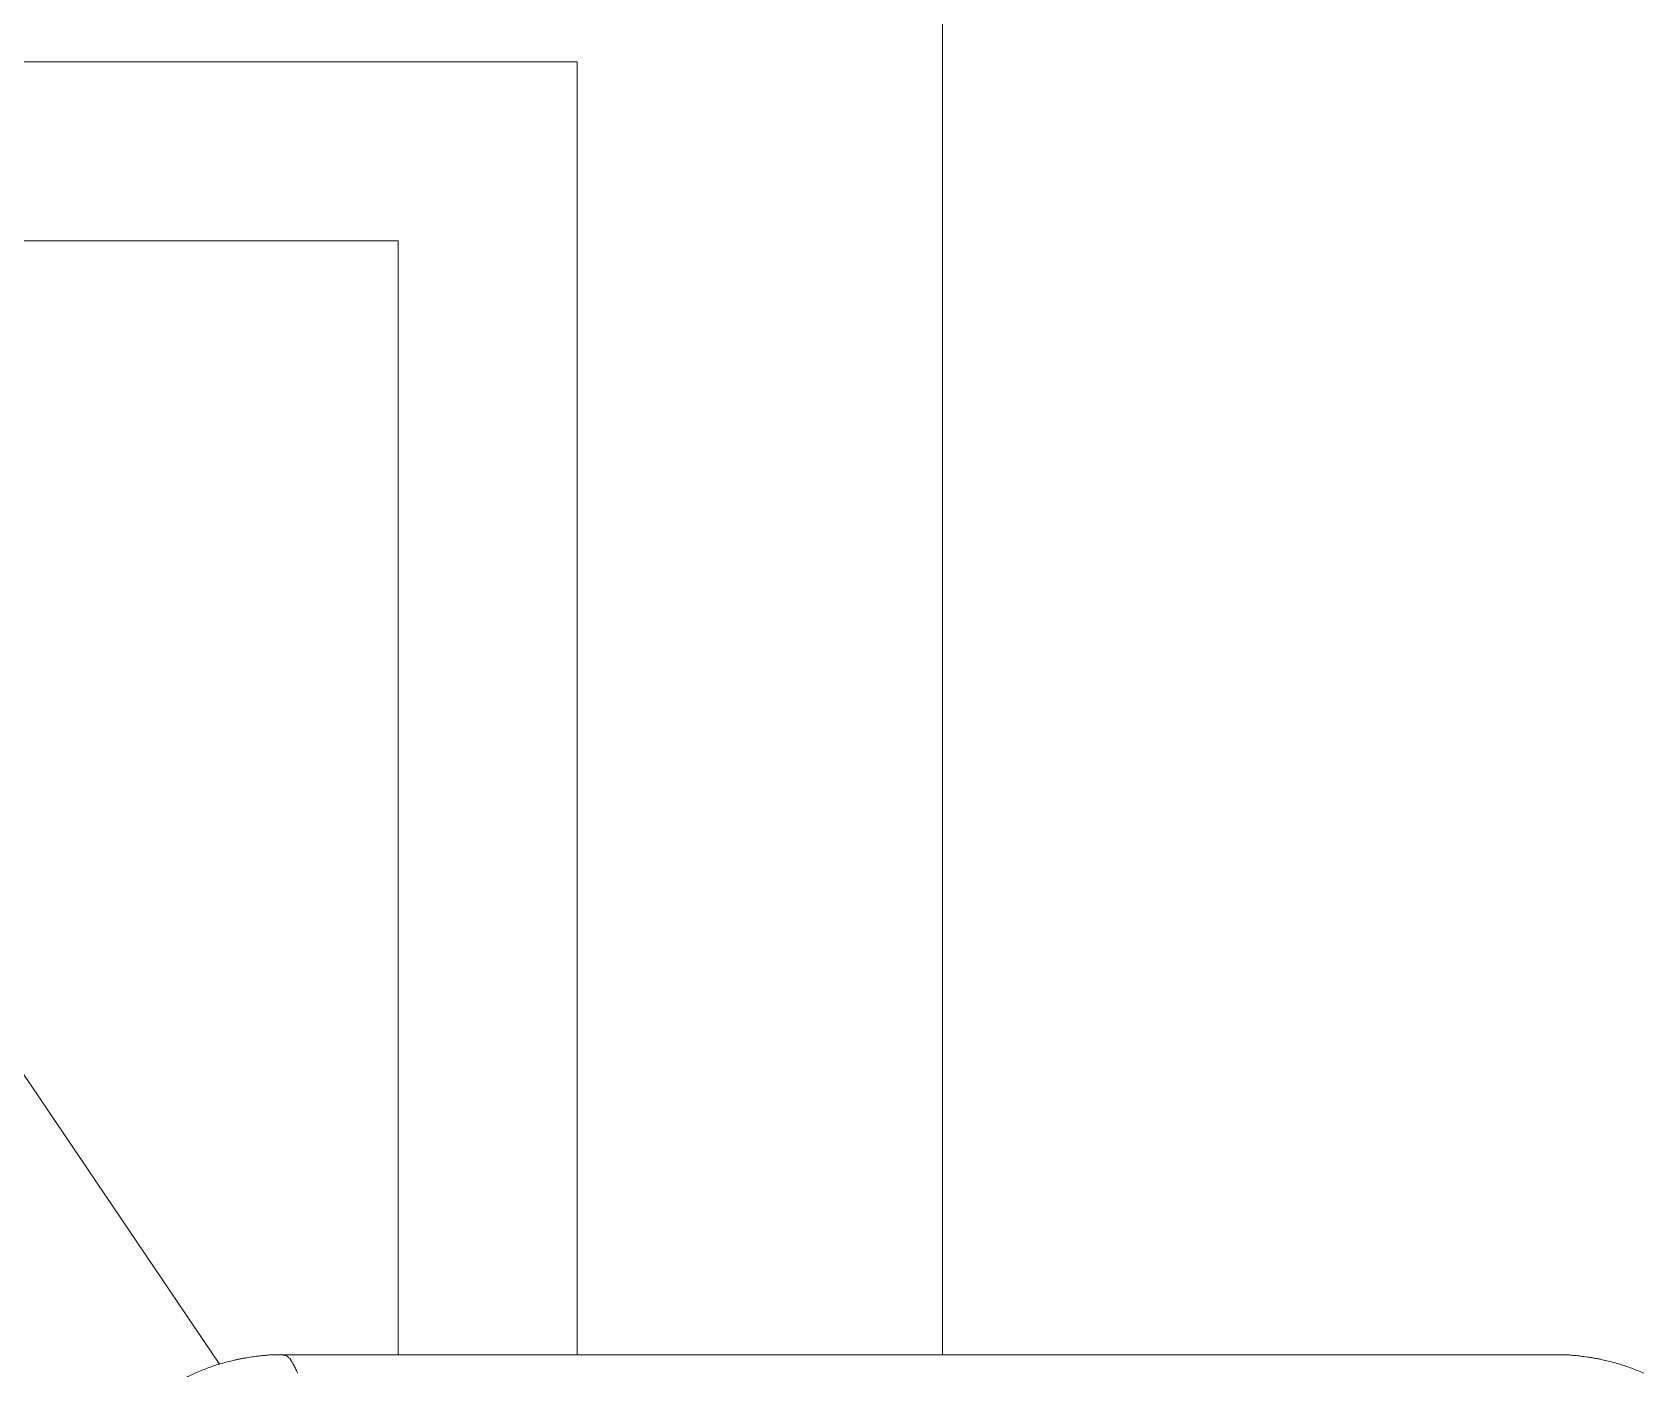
# Model space of a CAD drawing. Extents: x 4834 to 83801, y -13735 to 32221.
# Drawn here: x 13657.36 to 13675.37, y -12479.82 to -12464.89 of the extents above; entities that cross this region are included whole.
import ezdxf

# ---------------------------------------------------------------- set-up
doc = ezdxf.new("R2010")
doc.units = 0
doc.header["$LTSCALE"] = 8
doc.header["$MEASUREMENT"] = 0
for name, color, linetype, lineweight in [('G-IMPT', 8, 'Continuous', 9), ('I-FURN', 30, 'Continuous', 9), ('Q-CASE', 31, 'Continuous', 9)]:
    doc.layers.add(name, color=color, linetype=linetype, lineweight=lineweight)

# ---------------------------------------------------------------- blocks, each defined once
blk = doc.blocks.new('BAR_WITH_STOOLS_16588 - BAR_WITH_STOOLS_16588-392758-Section 1')
at = {"layer": 'Q-CASE'}
for p, q in [((917.205, 48), (917.205, 28.87)), ((913.124, 43.32), (888.124, 43.32)), ((913.124, 28.87), (913.124, 43.32)), ((890.124, 41.32), (911.124, 41.32)), ((909.128, 28.766), (900.624, 41.32)), ((911.124, 41.32), (911.124, 28.87))]:
    blk.add_line(p, q, dxfattribs=at)
blk = doc.blocks.new('Captain_Kirk_simplified_chair_2_22296 - Captain_Kirk_simplified_chair_2_22296-461547-Section 1')
at = {"layer": 'I-FURN'}
blk.add_line((924.126, 28.873), (909.771, 28.873), dxfattribs=at)
for points, knots in [([(908.339, 28.317), (908.406, 28.384), (908.515, 28.476), (908.657, 28.565), (908.742, 28.612), (908.807, 28.645), (908.873, 28.675), (908.94, 28.703), (909.008, 28.729), (909.077, 28.753), (909.147, 28.775), (909.218, 28.794), (909.277, 28.808), (909.324, 28.819), (909.353, 28.825), (909.377, 28.83), (909.401, 28.834), (909.444, 28.841), (909.506, 28.851), (909.565, 28.858), (909.604, 28.862), (909.625, 28.865), (909.641, 28.866), (909.656, 28.867), (909.676, 28.869), (909.709, 28.872), (909.755, 28.873), (909.795, 28.873), (909.819, 28.872), (909.832, 28.871), (909.84, 28.87), (909.848, 28.868), (909.858, 28.867), (909.871, 28.863), (909.884, 28.857), (909.892, 28.849), (909.899, 28.843), (909.903, 28.839), (909.906, 28.835), (909.91, 28.832), (909.914, 28.828), (909.921, 28.819), (909.93, 28.806), (909.941, 28.788), (909.956, 28.762), (909.976, 28.723), (909.992, 28.686), (910, 28.666)], [0, 0, 0, 0, 0.111111, 0.166667, 0.194444, 0.222222, 0.25, 0.277778, 0.305556, 0.333333, 0.361111, 0.388889, 0.416667, 0.430556, 0.444444, 0.451389, 0.458333, 0.472222, 0.5, 0.527778, 0.541667, 0.548611, 0.555556, 0.5625, 0.569444, 0.583333, 0.611111, 0.638889, 0.652778, 0.659722, 0.666667, 0.673611, 0.680556, 0.694444, 0.722222, 0.75, 0.763889, 0.770833, 0.777778, 0.784722, 0.791667, 0.805556, 0.833333, 0.861111, 0.888889, 0.944444, 1, 1, 1, 1]), ([(925.043, 28.666), (924.999, 28.686), (924.909, 28.723), (924.794, 28.762), (924.701, 28.788), (924.63, 28.806), (924.57, 28.819), (924.529, 28.828), (924.505, 28.832), (924.488, 28.835), (924.47, 28.839), (924.446, 28.843), (924.403, 28.849), (924.341, 28.857), (924.282, 28.863), (924.245, 28.867), (924.224, 28.868), (924.21, 28.87), (924.196, 28.871), (924.178, 28.872), (924.149, 28.873), (924.11, 28.873), (924.084, 28.872), (924.072, 28.871)], [0, 0, 0, 0, 0.0555556, 0.1111111, 0.1388889, 0.1666667, 0.1944444, 0.2083333, 0.2152778, 0.2222222, 0.2291667, 0.2361111, 0.25, 0.2777778, 0.3055556, 0.3194444, 0.3263889, 0.3333333, 0.3402778, 0.3472222, 0.3611111, 0.3888889, 0.4166667, 0.4166667, 0.4166667, 0.4166667])]:
    blk.add_open_spline(points, degree=3, knots=knots, dxfattribs=at)

msp = doc.modelspace()

# ---------------------------------------------------------------- block references
at = {"layer": 'G-IMPT'}
msp.add_blockref('Captain_Kirk_simplified_chair_2_22296 - Captain_Kirk_simplified_chair_2_22296-461547-Section 1', (12750.32625, -12508.53771), dxfattribs=at)
at = {"layer": 'Q-CASE'}
msp.add_blockref('BAR_WITH_STOOLS_16588 - BAR_WITH_STOOLS_16588-392758-Section 1', (12750.32625, -12508.53771), dxfattribs=at)

doc.saveas('drawing.dxf')
